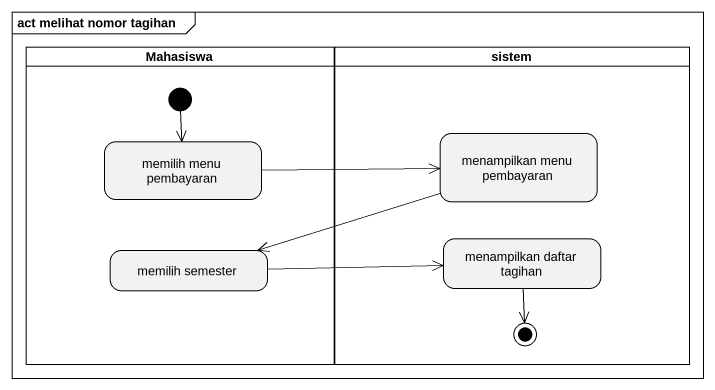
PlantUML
@startuml
mainframe act melihat nomor tagihan
hide empty description
state Mahasiswa <<partition>> {
  state "memilih menu pembayaran" as memilih_menu_pembayaran
  state "memilih semester" as memilih_semester
  [*] --> memilih_menu_pembayaran
}
state sistem <<partition>> {
  state "menampilkan menu pembayaran" as menampilkan_menu_pembayaran
  state "menampilkan daftar tagihan" as menampilkan_daftar_tagihan
  menampilkan_daftar_tagihan --> [*]
}
memilih_menu_pembayaran -right-> menampilkan_menu_pembayaran
menampilkan_menu_pembayaran -left-> memilih_semester
memilih_semester -right-> menampilkan_daftar_tagihan
@enduml
